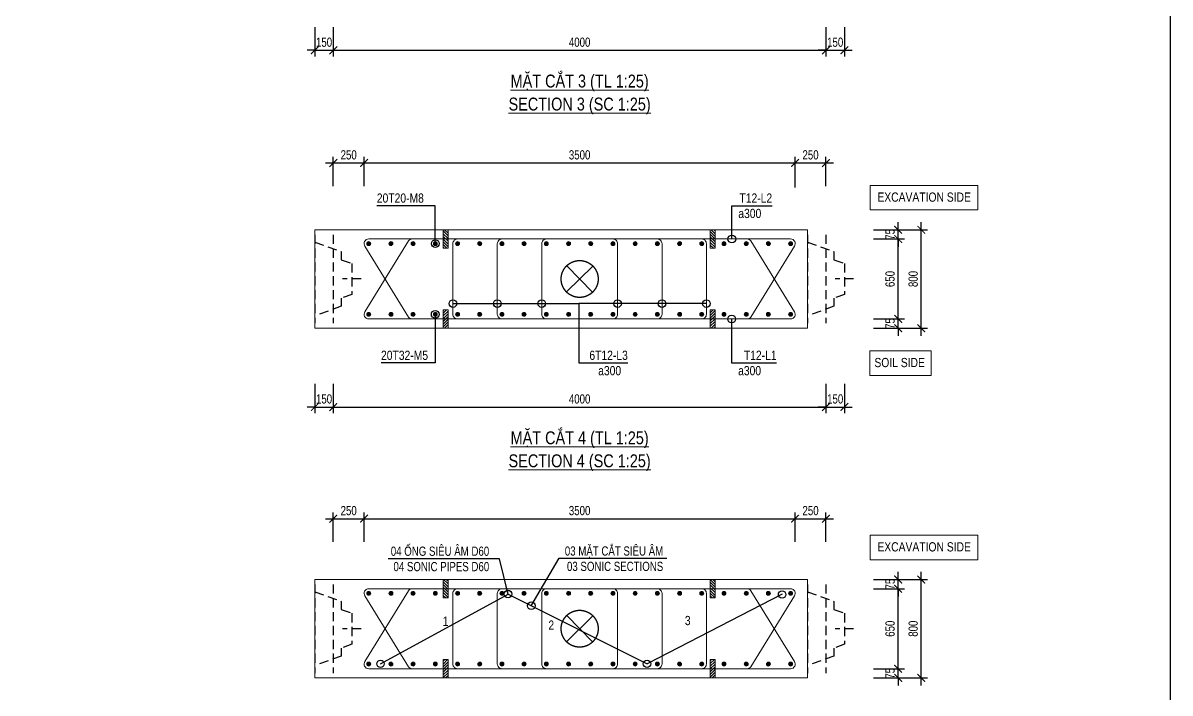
# Model space of a CAD drawing. Header units: millimetres. Extents: x 2746337 to 7547699, y -363432 to 15720.
# Drawn here: x 3212638 to 3249893, y -50850 to -29068 of the extents above; entities that cross this region are included whole.
import ezdxf
from ezdxf.enums import TextEntityAlignment as Align

# ---------------------------------------------------------------- set-up
doc = ezdxf.new("R2010")
doc.units = ezdxf.units.MM
doc.header["$LTSCALE"] = 1200
doc.header["$PDMODE"] = 3
doc.linetypes.add('CENTER', pattern=[2, 1.25, -0.25, 0.25, -0.25])
doc.linetypes.add('HIDDEN', pattern=[0.375, 0.25, -0.125])
for name, color, linetype, lineweight in [('5', 5, 'Continuous', 13), ('BOUND', 3, 'Continuous', 20), ('CWS', 8, 'HIDDEN', 9), ('ENOTE', 2, 'Continuous', 15), ('GRID', 74, 'CENTER', 15), ('K-THUOC', 1, 'Continuous', 18), ('LEADER', 8, 'Continuous', 9), ('MCT', 6, 'Continuous', 20), ('PIPE60', 1, 'Continuous', 25), ('TEXTEN', 3, 'Continuous', 13), ('TEXTMA', 2, 'Continuous', 13), ('TEXTVN', 2, 'Continuous', 20), ('TIE', 4, 'Continuous', 13)]:
    doc.layers.add(name, color=color, linetype=linetype, lineweight=lineweight)
for name, color, linetype in [('CDC.04.HIDDEN', 8, 'HIDDEN'), ('MCSA', 5, 'HIDDEN'), ('MIE', 5, 'HIDDEN')]:
    doc.layers.add(name, color=color, linetype=linetype)
doc.styles.add('DB_Arial', font='arial.ttf', dxfattribs={"width": 0.8})
doc.styles.add('SMTEXT', font='arial.ttf', dxfattribs={"width": 0.75})
doc.dimstyles.new('BSV25', dxfattribs={"dimtxt": 300, "dimasz": 250, "dimexe": 200, "dimexo": 0, "dimgap": 108, "dimtad": 1, "dimdec": 0, "dimlfac": 0.25, "dimdsep": 46, "dimtxsty": 'SMTEXT', "dimblk": 'ARCHTICK', "dimcen": 100, "dimdle": 250, "dimclrd": 256, "dimclre": 256, "dimclrt": 2, "dimadec": 0, "dimazin": 0, "dimtfac": 1, "dimtdec": 0, "dimtix": 1, "dimtmove": 2, "dimatfit": 3, "dimfxl": 800, "dimfxlon": 1, "dimtolj": 1, "dimtzin": 0, "dimarcsym": 0})

# ---------------------------------------------------------------- blocks, each defined once
blk = doc.blocks.new('_ArchTick')
at = {"color": 0, "linetype": 'ByBlock', "const_width": 0.15}
blk.add_lwpolyline([(-0.5, -0.5), (0.5, 0.5)], dxfattribs=at)
blk = doc.blocks.new('*D501')
at = {"layer": 'Defpoints', "color": 0, "transparency": 16777216}
for p in [(3222117, -29207), (3222717, -29207), (3222717, -29957)]:
    blk.add_point(p, dxfattribs=at)
at = {"layer": 'K-THUOC', "lineweight": -2, "transparency": 16777216}
for p, q in [((3222117, -29207), (3222117, -30157)), ((3222717, -29207), (3222717, -30157)), ((3222117, -29957), (3221867, -29957)), ((3222117, -29957), (3222717, -29957)), ((3222717, -29957), (3222967, -29957))]:
    blk.add_line(p, q, dxfattribs=at)
at = {"layer": 'K-THUOC', "lineweight": -2, "transparency": 16777216, "xscale": 250, "yscale": 250, "zscale": 250}
blk.add_blockref('_ArchTick', (3222117, -29957), dxfattribs=at)
at = {"layer": 'K-THUOC', "lineweight": -2, "transparency": 16777216, "xscale": 250, "yscale": 250, "zscale": 250, "rotation": 180}
blk.add_blockref('_ArchTick', (3222717, -29957), dxfattribs=at)
at = {"layer": 'K-THUOC', "color": 2, "transparency": 16777216, "insert": (3222417, -29696), "char_height": 300, "attachment_point": 5, "style": 'SMTEXT'}
blk.add_mtext('\\A1;150', dxfattribs=at)
blk = doc.blocks.new('*D502')
at = {"layer": 'Defpoints', "color": 0, "transparency": 16777216}
for p in [(3238717, -29207), (3239317, -29207), (3239317, -29957)]:
    blk.add_point(p, dxfattribs=at)
at = {"layer": 'K-THUOC', "lineweight": -2, "transparency": 16777216}
for p, q in [((3238717, -29207), (3238717, -30157)), ((3239317, -29207), (3239317, -30157)), ((3238717, -29957), (3238467, -29957)), ((3238717, -29957), (3239317, -29957)), ((3239317, -29957), (3239567, -29957))]:
    blk.add_line(p, q, dxfattribs=at)
at = {"layer": 'K-THUOC', "lineweight": -2, "transparency": 16777216, "xscale": 250, "yscale": 250, "zscale": 250}
blk.add_blockref('_ArchTick', (3238717, -29957), dxfattribs=at)
at = {"layer": 'K-THUOC', "lineweight": -2, "transparency": 16777216, "xscale": 250, "yscale": 250, "zscale": 250, "rotation": 180}
blk.add_blockref('_ArchTick', (3239317, -29957), dxfattribs=at)
at = {"layer": 'K-THUOC', "color": 2, "transparency": 16777216, "insert": (3239017, -29696), "char_height": 300, "attachment_point": 5, "style": 'SMTEXT'}
blk.add_mtext('\\A1;150', dxfattribs=at)
blk = doc.blocks.new('*D505')
at = {"layer": 'Defpoints', "color": 0, "transparency": 16777216}
for p in [(3222717, -29207), (3238717, -29207), (3238717, -29957)]:
    blk.add_point(p, dxfattribs=at)
at = {"layer": 'K-THUOC', "lineweight": -2, "transparency": 16777216}
for p, q in [((3222717, -29207), (3222717, -30157)), ((3238717, -29207), (3238717, -30157)), ((3222467, -29957), (3238967, -29957))]:
    blk.add_line(p, q, dxfattribs=at)
at = {"layer": 'K-THUOC', "lineweight": -2, "transparency": 16777216, "xscale": 250, "yscale": 250, "zscale": 250, "rotation": 180}
blk.add_blockref('_ArchTick', (3222717, -29957), dxfattribs=at)
at = {"layer": 'K-THUOC', "lineweight": -2, "transparency": 16777216, "xscale": 250, "yscale": 250, "zscale": 250}
blk.add_blockref('_ArchTick', (3238717, -29957), dxfattribs=at)
at = {"layer": 'K-THUOC', "color": 2, "transparency": 16777216, "insert": (3230717, -29696), "char_height": 300, "attachment_point": 5, "style": 'SMTEXT'}
blk.add_mtext('\\A1;4000', dxfattribs=at)
blk = doc.blocks.new('cws800')
at = {"layer": 'CDC.04.HIDDEN'}
for p, q in [((-600, 1440), (-600, -1440)), ((0, 1440), (0, -1440))]:
    blk.add_line(p, q, dxfattribs=at)
for points in [[(0, 1200), (-860, 888), (-860, 627), (-1200, 507), (-1200, -507), (-860, -627), (-860, -888), (0, -1200)], [(-1500, 0), (-900, 0)]]:
    blk.add_lwpolyline(points, dxfattribs=at)
blk = doc.blocks.new('*D507')
at = {"layer": 'Defpoints', "color": 0, "transparency": 16777216}
for p in [(3240313, -35791), (3241813, -35791), (3240313, -38991)]:
    blk.add_point(p, dxfattribs=at)
at = {"layer": 'K-THUOC', "lineweight": -2, "transparency": 16777216}
for p, q in [((3241813, -39241), (3241813, -35541)), ((3241013, -35791), (3242013, -35791)), ((3241013, -38991), (3242013, -38991))]:
    blk.add_line(p, q, dxfattribs=at)
at = {"layer": 'K-THUOC', "lineweight": -2, "transparency": 16777216, "xscale": 250, "yscale": 250, "zscale": 250}
for p, rotation in [((3241813, -35791), 90), ((3241813, -38991), 270)]:
    blk.add_blockref('_ArchTick', p, dxfattribs=dict(at, rotation=rotation))
at = {"layer": 'K-THUOC', "color": 2, "transparency": 16777216, "insert": (3241551, -37391), "char_height": 300, "attachment_point": 5, "rotation": 90, "style": 'SMTEXT'}
blk.add_mtext('\\A1;800', dxfattribs=at)
blk = doc.blocks.new('*D508')
at = {"layer": 'Defpoints', "color": 0, "transparency": 16777216}
for p in [(3240313, -38691), (3241063, -38691), (3239955, -38991)]:
    blk.add_point(p, dxfattribs=at)
at = {"layer": 'K-THUOC', "lineweight": -2, "transparency": 16777216}
for p, q in [((3240313, -38691), (3241263, -38691)), ((3241063, -38691), (3241063, -38441)), ((3241063, -38991), (3241063, -38691)), ((3240263, -38991), (3241263, -38991)), ((3241063, -38991), (3241063, -39241))]:
    blk.add_line(p, q, dxfattribs=at)
at = {"layer": 'K-THUOC', "lineweight": -2, "transparency": 16777216, "xscale": 250, "yscale": 250, "zscale": 250}
for p, rotation in [((3241063, -38691), 270), ((3241063, -38991), 90)]:
    blk.add_blockref('_ArchTick', p, dxfattribs=dict(at, rotation=rotation))
at = {"layer": 'K-THUOC', "color": 2, "transparency": 16777216, "insert": (3240802, -38841), "char_height": 300, "attachment_point": 5, "rotation": 90, "style": 'SMTEXT'}
blk.add_mtext('\\A1;75', dxfattribs=at)
blk = doc.blocks.new('*D509')
at = {"layer": 'Defpoints', "color": 0, "transparency": 16777216}
for p in [(3239955, -36091), (3241063, -36091), (3239955, -38691)]:
    blk.add_point(p, dxfattribs=at)
at = {"layer": 'K-THUOC', "lineweight": -2, "transparency": 16777216}
for p, q in [((3240263, -36091), (3241263, -36091)), ((3241063, -38941), (3241063, -35841)), ((3240263, -38691), (3241263, -38691))]:
    blk.add_line(p, q, dxfattribs=at)
at = {"layer": 'K-THUOC', "lineweight": -2, "transparency": 16777216, "xscale": 250, "yscale": 250, "zscale": 250}
for p, rotation in [((3241063, -36091), 90), ((3241063, -38691), 270)]:
    blk.add_blockref('_ArchTick', p, dxfattribs=dict(at, rotation=rotation))
at = {"layer": 'K-THUOC', "color": 2, "transparency": 16777216, "insert": (3240801, -37391), "char_height": 300, "attachment_point": 5, "rotation": 90, "style": 'SMTEXT'}
blk.add_mtext('\\A1;650', dxfattribs=at)
blk = doc.blocks.new('*D510')
at = {"layer": 'Defpoints', "color": 0, "transparency": 16777216}
for p in [(3239955, -35791), (3239955, -36091), (3241063, -35791)]:
    blk.add_point(p, dxfattribs=at)
at = {"layer": 'K-THUOC', "lineweight": -2, "transparency": 16777216}
for p, q in [((3241063, -35791), (3241063, -35541)), ((3240263, -35791), (3241263, -35791)), ((3240263, -36091), (3241263, -36091)), ((3241063, -36091), (3241063, -35791)), ((3241063, -36091), (3241063, -36341))]:
    blk.add_line(p, q, dxfattribs=at)
at = {"layer": 'K-THUOC', "lineweight": -2, "transparency": 16777216, "xscale": 250, "yscale": 250, "zscale": 250}
for p, rotation in [((3241063, -35791), 270), ((3241063, -36091), 90)]:
    blk.add_blockref('_ArchTick', p, dxfattribs=dict(at, rotation=rotation))
at = {"layer": 'K-THUOC', "color": 2, "transparency": 16777216, "insert": (3240802, -35941), "char_height": 300, "attachment_point": 5, "rotation": 90, "style": 'SMTEXT'}
blk.add_mtext('\\A1;75', dxfattribs=at)
blk = doc.blocks.new('*D511')
at = {"layer": 'Defpoints', "color": 0, "transparency": 16777216}
for p in [(3222117, -40802), (3222717, -40802), (3222717, -41552)]:
    blk.add_point(p, dxfattribs=at)
at = {"layer": 'K-THUOC', "lineweight": -2, "transparency": 16777216}
for p, q in [((3222117, -40802), (3222117, -41752)), ((3222717, -40802), (3222717, -41752)), ((3222117, -41552), (3221867, -41552)), ((3222117, -41552), (3222717, -41552)), ((3222717, -41552), (3222967, -41552))]:
    blk.add_line(p, q, dxfattribs=at)
at = {"layer": 'K-THUOC', "lineweight": -2, "transparency": 16777216, "xscale": 250, "yscale": 250, "zscale": 250}
blk.add_blockref('_ArchTick', (3222117, -41552), dxfattribs=at)
at = {"layer": 'K-THUOC', "lineweight": -2, "transparency": 16777216, "xscale": 250, "yscale": 250, "zscale": 250, "rotation": 180}
blk.add_blockref('_ArchTick', (3222717, -41552), dxfattribs=at)
at = {"layer": 'K-THUOC', "color": 2, "transparency": 16777216, "insert": (3222417, -41291), "char_height": 300, "attachment_point": 5, "style": 'SMTEXT'}
blk.add_mtext('\\A1;150', dxfattribs=at)
blk = doc.blocks.new('*D512')
at = {"layer": 'Defpoints', "color": 0, "transparency": 16777216}
for p in [(3238717, -40802), (3239317, -40802), (3239317, -41552)]:
    blk.add_point(p, dxfattribs=at)
at = {"layer": 'K-THUOC', "lineweight": -2, "transparency": 16777216}
for p, q in [((3238717, -40802), (3238717, -41752)), ((3239317, -40802), (3239317, -41752)), ((3238717, -41552), (3238467, -41552)), ((3238717, -41552), (3239317, -41552)), ((3239317, -41552), (3239567, -41552))]:
    blk.add_line(p, q, dxfattribs=at)
at = {"layer": 'K-THUOC', "lineweight": -2, "transparency": 16777216, "xscale": 250, "yscale": 250, "zscale": 250}
blk.add_blockref('_ArchTick', (3238717, -41552), dxfattribs=at)
at = {"layer": 'K-THUOC', "lineweight": -2, "transparency": 16777216, "xscale": 250, "yscale": 250, "zscale": 250, "rotation": 180}
blk.add_blockref('_ArchTick', (3239317, -41552), dxfattribs=at)
at = {"layer": 'K-THUOC', "color": 2, "transparency": 16777216, "insert": (3239017, -41291), "char_height": 300, "attachment_point": 5, "style": 'SMTEXT'}
blk.add_mtext('\\A1;150', dxfattribs=at)
blk = doc.blocks.new('*D513')
at = {"layer": 'Defpoints', "color": 0, "transparency": 16777216}
for p in [(3223717, -33620), (3222717, -34370), (3223717, -34370)]:
    blk.add_point(p, dxfattribs=at)
at = {"layer": 'K-THUOC', "lineweight": -2, "transparency": 16777216}
for p, q in [((3222717, -34370), (3222717, -33420)), ((3223717, -34370), (3223717, -33420)), ((3222467, -33620), (3223967, -33620))]:
    blk.add_line(p, q, dxfattribs=at)
at = {"layer": 'K-THUOC', "lineweight": -2, "transparency": 16777216, "xscale": 250, "yscale": 250, "zscale": 250, "rotation": 180}
blk.add_blockref('_ArchTick', (3222717, -33620), dxfattribs=at)
at = {"layer": 'K-THUOC', "lineweight": -2, "transparency": 16777216, "xscale": 250, "yscale": 250, "zscale": 250}
blk.add_blockref('_ArchTick', (3223717, -33620), dxfattribs=at)
at = {"layer": 'K-THUOC', "color": 2, "transparency": 16777216, "insert": (3223217, -33358), "char_height": 300, "attachment_point": 5, "style": 'SMTEXT'}
blk.add_mtext('\\A1;250', dxfattribs=at)
blk = doc.blocks.new('*D514')
at = {"layer": 'Defpoints', "color": 0, "transparency": 16777216}
for p in [(3237716, -33620), (3223717, -34370), (3237716, -34733)]:
    blk.add_point(p, dxfattribs=at)
at = {"layer": 'K-THUOC', "lineweight": -2, "transparency": 16777216}
for p, q in [((3223717, -34370), (3223717, -33420)), ((3237716, -34420), (3237716, -33420)), ((3223467, -33620), (3237966, -33620))]:
    blk.add_line(p, q, dxfattribs=at)
at = {"layer": 'K-THUOC', "lineweight": -2, "transparency": 16777216, "xscale": 250, "yscale": 250, "zscale": 250, "rotation": 180}
blk.add_blockref('_ArchTick', (3223717, -33620), dxfattribs=at)
at = {"layer": 'K-THUOC', "lineweight": -2, "transparency": 16777216, "xscale": 250, "yscale": 250, "zscale": 250}
blk.add_blockref('_ArchTick', (3237716, -33620), dxfattribs=at)
at = {"layer": 'K-THUOC', "color": 2, "transparency": 16777216, "insert": (3230717, -33358), "char_height": 300, "attachment_point": 5, "style": 'SMTEXT'}
blk.add_mtext('\\A1;3500', dxfattribs=at)
blk = doc.blocks.new('*D515')
at = {"layer": 'Defpoints', "color": 0, "transparency": 16777216}
for p in [(3222717, -40802), (3238717, -40802), (3238717, -41552)]:
    blk.add_point(p, dxfattribs=at)
at = {"layer": 'K-THUOC', "lineweight": -2, "transparency": 16777216}
for p, q in [((3222717, -40802), (3222717, -41752)), ((3238717, -40802), (3238717, -41752)), ((3222467, -41552), (3238967, -41552))]:
    blk.add_line(p, q, dxfattribs=at)
at = {"layer": 'K-THUOC', "lineweight": -2, "transparency": 16777216, "xscale": 250, "yscale": 250, "zscale": 250, "rotation": 180}
blk.add_blockref('_ArchTick', (3222717, -41552), dxfattribs=at)
at = {"layer": 'K-THUOC', "lineweight": -2, "transparency": 16777216, "xscale": 250, "yscale": 250, "zscale": 250}
blk.add_blockref('_ArchTick', (3238717, -41552), dxfattribs=at)
at = {"layer": 'K-THUOC', "color": 2, "transparency": 16777216, "insert": (3230717, -41291), "char_height": 300, "attachment_point": 5, "style": 'SMTEXT'}
blk.add_mtext('\\A1;4000', dxfattribs=at)
blk = doc.blocks.new('*D516')
at = {"layer": 'Defpoints', "color": 0, "transparency": 16777216}
for p in [(3238717, -33620), (3237716, -34370), (3238717, -34370)]:
    blk.add_point(p, dxfattribs=at)
at = {"layer": 'K-THUOC', "lineweight": -2, "transparency": 16777216}
for p, q in [((3237716, -34370), (3237716, -33420)), ((3238717, -34370), (3238717, -33420)), ((3237466, -33620), (3238967, -33620))]:
    blk.add_line(p, q, dxfattribs=at)
at = {"layer": 'K-THUOC', "lineweight": -2, "transparency": 16777216, "xscale": 250, "yscale": 250, "zscale": 250, "rotation": 180}
blk.add_blockref('_ArchTick', (3237716, -33620), dxfattribs=at)
at = {"layer": 'K-THUOC', "lineweight": -2, "transparency": 16777216, "xscale": 250, "yscale": 250, "zscale": 250}
blk.add_blockref('_ArchTick', (3238717, -33620), dxfattribs=at)
at = {"layer": 'K-THUOC', "color": 2, "transparency": 16777216, "insert": (3238217, -33358), "char_height": 300, "attachment_point": 5, "style": 'SMTEXT'}
blk.add_mtext('\\A1;250', dxfattribs=at)
blk = doc.blocks.new('mct1')
at = {"lineweight": 9}
h = blk.add_hatch(color=256, dxfattribs=at)
h.dxf.hatch_style = 1
h.paths.add_polyline_path([(-16, 0, 1), (16, 0, 1)])
blk.add_circle((0, 0), 16, dxfattribs=at)
blk = doc.blocks.new('tremie')
at = {"layer": 'MIE', "color": 74, "ltscale": 1000}
for p, q in [((424, -424), (-424, 424)), ((424, 424), (-424, -424))]:
    blk.add_line(p, q, dxfattribs=at)
at = {"layer": 'MIE', "ltscale": 500}
blk.add_circle((0, 0), 600, dxfattribs=at)
blk = doc.blocks.new('sp')
at = {"layer": '5', "lineweight": 20}
h = blk.add_hatch(dxfattribs=at)
h.set_pattern_fill('ANSI31', color=256, scale=500)
h.set_pattern_definition([(45, (0, 0), (-44.194, 44.194), [])])
h.paths.add_polyline_path([(80, 300), (-80, 300), (-80, -300), (80, -300)])
blk.add_lwpolyline([(-80, -300), (80, -300), (80, 300), (-80, 300)], close=True, dxfattribs=at)
blk = doc.blocks.new('*D537')
at = {"layer": 'Defpoints', "color": 0, "transparency": 16777216}
for p in [(3240313, -47158), (3241813, -47158), (3240313, -50358)]:
    blk.add_point(p, dxfattribs=at)
at = {"layer": 'K-THUOC', "lineweight": -2, "transparency": 16777216}
for p, q in [((3241813, -50608), (3241813, -46908)), ((3241013, -47158), (3242013, -47158)), ((3241013, -50358), (3242013, -50358))]:
    blk.add_line(p, q, dxfattribs=at)
at = {"layer": 'K-THUOC', "lineweight": -2, "transparency": 16777216, "xscale": 250, "yscale": 250, "zscale": 250}
for p, rotation in [((3241813, -47158), 90), ((3241813, -50358), 270)]:
    blk.add_blockref('_ArchTick', p, dxfattribs=dict(at, rotation=rotation))
at = {"layer": 'K-THUOC', "color": 2, "transparency": 16777216, "insert": (3241551, -48758), "char_height": 300, "attachment_point": 5, "rotation": 90, "style": 'SMTEXT'}
blk.add_mtext('\\A1;800', dxfattribs=at)
blk = doc.blocks.new('*D538')
at = {"layer": 'Defpoints', "color": 0, "transparency": 16777216}
for p in [(3240313, -50058), (3241063, -50058), (3239955, -50358)]:
    blk.add_point(p, dxfattribs=at)
at = {"layer": 'K-THUOC', "lineweight": -2, "transparency": 16777216}
for p, q in [((3241063, -50058), (3241063, -49808)), ((3240313, -50058), (3241263, -50058)), ((3241063, -50358), (3241063, -50058)), ((3240263, -50358), (3241263, -50358)), ((3241063, -50358), (3241063, -50608))]:
    blk.add_line(p, q, dxfattribs=at)
at = {"layer": 'K-THUOC', "lineweight": -2, "transparency": 16777216, "xscale": 250, "yscale": 250, "zscale": 250}
for p, rotation in [((3241063, -50058), 270), ((3241063, -50358), 90)]:
    blk.add_blockref('_ArchTick', p, dxfattribs=dict(at, rotation=rotation))
at = {"layer": 'K-THUOC', "color": 2, "transparency": 16777216, "insert": (3240802, -50208), "char_height": 300, "attachment_point": 5, "rotation": 90, "style": 'SMTEXT'}
blk.add_mtext('\\A1;75', dxfattribs=at)
blk = doc.blocks.new('*D539')
at = {"layer": 'Defpoints', "color": 0, "transparency": 16777216}
for p in [(3239955, -47458), (3241063, -47458), (3239955, -50058)]:
    blk.add_point(p, dxfattribs=at)
at = {"layer": 'K-THUOC', "lineweight": -2, "transparency": 16777216}
for p, q in [((3241063, -50308), (3241063, -47208)), ((3240263, -47458), (3241263, -47458)), ((3240263, -50058), (3241263, -50058))]:
    blk.add_line(p, q, dxfattribs=at)
at = {"layer": 'K-THUOC', "lineweight": -2, "transparency": 16777216, "xscale": 250, "yscale": 250, "zscale": 250}
for p, rotation in [((3241063, -47458), 90), ((3241063, -50058), 270)]:
    blk.add_blockref('_ArchTick', p, dxfattribs=dict(at, rotation=rotation))
at = {"layer": 'K-THUOC', "color": 2, "transparency": 16777216, "insert": (3240801, -48758), "char_height": 300, "attachment_point": 5, "rotation": 90, "style": 'SMTEXT'}
blk.add_mtext('\\A1;650', dxfattribs=at)
blk = doc.blocks.new('*D540')
at = {"layer": 'Defpoints', "color": 0, "transparency": 16777216}
for p in [(3239955, -47158), (3241063, -47158), (3239955, -47458)]:
    blk.add_point(p, dxfattribs=at)
at = {"layer": 'K-THUOC', "lineweight": -2, "transparency": 16777216}
for p, q in [((3241063, -47158), (3241063, -46908)), ((3240263, -47158), (3241263, -47158)), ((3241063, -47458), (3241063, -47158)), ((3240263, -47458), (3241263, -47458)), ((3241063, -47458), (3241063, -47708))]:
    blk.add_line(p, q, dxfattribs=at)
at = {"layer": 'K-THUOC', "lineweight": -2, "transparency": 16777216, "xscale": 250, "yscale": 250, "zscale": 250}
for p, rotation in [((3241063, -47158), 270), ((3241063, -47458), 90)]:
    blk.add_blockref('_ArchTick', p, dxfattribs=dict(at, rotation=rotation))
at = {"layer": 'K-THUOC', "color": 2, "transparency": 16777216, "insert": (3240802, -47308), "char_height": 300, "attachment_point": 5, "rotation": 90, "style": 'SMTEXT'}
blk.add_mtext('\\A1;75', dxfattribs=at)
blk = doc.blocks.new('*D543')
at = {"layer": 'Defpoints', "color": 0, "transparency": 16777216}
for p in [(3223717, -45182), (3222717, -45932), (3223717, -45932)]:
    blk.add_point(p, dxfattribs=at)
at = {"layer": 'K-THUOC', "lineweight": -2, "transparency": 16777216}
for p, q in [((3222717, -45932), (3222717, -44982)), ((3223717, -45932), (3223717, -44982)), ((3222467, -45182), (3223967, -45182))]:
    blk.add_line(p, q, dxfattribs=at)
at = {"layer": 'K-THUOC', "lineweight": -2, "transparency": 16777216, "xscale": 250, "yscale": 250, "zscale": 250, "rotation": 180}
blk.add_blockref('_ArchTick', (3222717, -45182), dxfattribs=at)
at = {"layer": 'K-THUOC', "lineweight": -2, "transparency": 16777216, "xscale": 250, "yscale": 250, "zscale": 250}
blk.add_blockref('_ArchTick', (3223717, -45182), dxfattribs=at)
at = {"layer": 'K-THUOC', "color": 2, "transparency": 16777216, "insert": (3223217, -44921), "char_height": 300, "attachment_point": 5, "style": 'SMTEXT'}
blk.add_mtext('\\A1;250', dxfattribs=at)
blk = doc.blocks.new('*D544')
at = {"layer": 'Defpoints', "color": 0, "transparency": 16777216}
for p in [(3237716, -45182), (3223717, -45932), (3237716, -45932)]:
    blk.add_point(p, dxfattribs=at)
at = {"layer": 'K-THUOC', "lineweight": -2, "transparency": 16777216}
for p, q in [((3223717, -45932), (3223717, -44982)), ((3237716, -45932), (3237716, -44982)), ((3223467, -45182), (3237966, -45182))]:
    blk.add_line(p, q, dxfattribs=at)
at = {"layer": 'K-THUOC', "lineweight": -2, "transparency": 16777216, "xscale": 250, "yscale": 250, "zscale": 250, "rotation": 180}
blk.add_blockref('_ArchTick', (3223717, -45182), dxfattribs=at)
at = {"layer": 'K-THUOC', "lineweight": -2, "transparency": 16777216, "xscale": 250, "yscale": 250, "zscale": 250}
blk.add_blockref('_ArchTick', (3237716, -45182), dxfattribs=at)
at = {"layer": 'K-THUOC', "color": 2, "transparency": 16777216, "insert": (3230717, -44920), "char_height": 300, "attachment_point": 5, "style": 'SMTEXT'}
blk.add_mtext('\\A1;3500', dxfattribs=at)
blk = doc.blocks.new('*D546')
at = {"layer": 'Defpoints', "color": 0, "transparency": 16777216}
for p in [(3238717, -45182), (3237716, -45932), (3238717, -45932)]:
    blk.add_point(p, dxfattribs=at)
at = {"layer": 'K-THUOC', "lineweight": -2, "transparency": 16777216}
for p, q in [((3237716, -45932), (3237716, -44982)), ((3238717, -45932), (3238717, -44982)), ((3237466, -45182), (3238967, -45182))]:
    blk.add_line(p, q, dxfattribs=at)
at = {"layer": 'K-THUOC', "lineweight": -2, "transparency": 16777216, "xscale": 250, "yscale": 250, "zscale": 250, "rotation": 180}
blk.add_blockref('_ArchTick', (3237716, -45182), dxfattribs=at)
at = {"layer": 'K-THUOC', "lineweight": -2, "transparency": 16777216, "xscale": 250, "yscale": 250, "zscale": 250}
blk.add_blockref('_ArchTick', (3238717, -45182), dxfattribs=at)
at = {"layer": 'K-THUOC', "color": 2, "transparency": 16777216, "insert": (3238217, -44921), "char_height": 300, "attachment_point": 5, "style": 'SMTEXT'}
blk.add_mtext('\\A1;250', dxfattribs=at)

msp = doc.modelspace()

# ---------------------------------------------------------------- linework, layer by layer
msp.add_lwpolyline([(3156375.6, 9128.3), (3249892.9, 9128.3), (3249892.9, -68024), (3156375.6, -68024)], close=True)
at = {"layer": 'BOUND'}
for points in [[(3222117.4, -38990.5), (3238117.4, -38990.5), (3238117.4, -35790.5), (3222117.4, -35790.5)], [(3222117.4, -50357.8), (3238117.4, -50357.8), (3238117.4, -47157.8), (3222117.4, -47157.8)]]:
    msp.add_lwpolyline(points, close=True, dxfattribs=at)
at = {"layer": 'ENOTE'}
for points in [[(3240149.4, -34348), (3243649.4, -34348), (3243649.4, -35148), (3240149.4, -35148)], [(3240138.8, -39724.6), (3242138.8, -39724.6), (3242138.8, -40524.6), (3240138.8, -40524.6)], [(3240149.4, -45715.2), (3243649.4, -45715.2), (3243649.4, -46515.2), (3240149.4, -46515.2)]]:
    msp.add_lwpolyline(points, close=True, dxfattribs=at)
at = {"layer": 'MCSA', "color": 5, "ltscale": 1000}
for points in [[(3224252.6, -49899.9), (3228392, -47631.4), (3232905.8, -49899.9)], [(3237294.6, -47631.4), (3232905.8, -49899.9)]]:
    msp.add_lwpolyline(points, dxfattribs=at)
at = {"layer": 'PIPE60'}
for centre in [(3228392, -47631.4), (3237292.2, -47644.1), (3224252.6, -49899.9), (3232905.8, -49899.9)]:
    msp.add_circle(centre, 120, dxfattribs=at)
at = {"layer": 'TIE', "lineweight": 20}
for points in [[(3225279.1, -36090.5, 0.244599), (3225156.3, -36154.4), (3223744.5, -38454.4, 0.6069433), (3223867.4, -38690.5), (3237569.9, -38690.5, 0.6069433), (3237692.7, -38454.4), (3236281, -36154.4, 0.244599), (3236158.1, -36090.5), (3232979.6, -36090.5)], [(3232979.6, -38690.5), (3236158.1, -38690.5, 0.244599), (3236281, -38626.6), (3237692.7, -36326.6, 0.6069433), (3237569.9, -36090.5), (3223867.4, -36090.5, 0.6069433), (3223744.5, -36326.6), (3225156.3, -38626.6, 0.244599), (3225279.1, -38690.5)], [(3225279.1, -47457.8, 0.244599), (3225156.3, -47521.7), (3223744.5, -49821.7, 0.6069433), (3223867.4, -50057.8), (3237569.9, -50057.8, 0.6069433), (3237692.7, -49821.7), (3236281, -47521.7, 0.244599), (3236158.1, -47457.8), (3232979.6, -47457.8)], [(3232979.6, -50057.8), (3236158.1, -50057.8, 0.244599), (3236281, -49993.8), (3237692.7, -47693.8, 0.6069433), (3237569.9, -47457.8), (3223867.4, -47457.8, 0.6069433), (3223744.5, -47693.8), (3225156.3, -49993.8, 0.244599), (3225279.1, -50057.8)]]:
    msp.add_lwpolyline(points, format="xyb", dxfattribs=at)
at = {"layer": 'TIE'}
for points in [[(3227202.1, -38690.5), (3226752.1, -38690.5, -0.4142136), (3226602.1, -38540.5), (3226602.1, -36240.5, -0.4142136), (3226752.1, -36090.5), (3227202.1, -36090.5)], [(3228644.5, -38690.5), (3228194.5, -38690.5, -0.4142136), (3228044.5, -38540.5), (3228044.5, -36240.5, -0.4142136), (3228194.5, -36090.5), (3228644.5, -36090.5)], [(3230086.9, -38690.5), (3229636.9, -38690.5, -0.4142136), (3229486.9, -38540.5), (3229486.9, -36240.5, -0.4142136), (3229636.9, -36090.5), (3230086.9, -36090.5)], [(3231350.4, -38690.5), (3231800.4, -38690.5, 0.4142136), (3231950.4, -38540.5), (3231950.4, -36240.5, 0.4142136), (3231800.4, -36090.5), (3231350.4, -36090.5)], [(3232792.8, -38690.5), (3233242.8, -38690.5, 0.4142136), (3233392.8, -38540.5), (3233392.8, -36240.5, 0.4142136), (3233242.8, -36090.5), (3232792.8, -36090.5)], [(3234685.2, -38690.5, 0.4142136), (3234835.2, -38540.5), (3234835.2, -36240.5, 0.4142136), (3234685.2, -36090.5)], [(3227202.1, -50057.8), (3226752.1, -50057.8, -0.4142136), (3226602.1, -49907.8), (3226602.1, -47607.8, -0.4142136), (3226752.1, -47457.8), (3227202.1, -47457.8)], [(3228644.5, -50057.8), (3228194.5, -50057.8, -0.4142136), (3228044.5, -49907.8), (3228044.5, -47607.8, -0.4142136), (3228194.5, -47457.8), (3228644.5, -47457.8)], [(3230086.9, -50057.8), (3229636.9, -50057.8, -0.4142136), (3229486.9, -49907.8), (3229486.9, -47607.8, -0.4142136), (3229636.9, -47457.8), (3230086.9, -47457.8)], [(3231350.4, -50057.8), (3231800.4, -50057.8, 0.4142136), (3231950.4, -49907.8), (3231950.4, -47607.8, 0.4142136), (3231800.4, -47457.8), (3231350.4, -47457.8)], [(3232792.8, -50057.8), (3233242.8, -50057.8, 0.4142136), (3233392.8, -49907.8), (3233392.8, -47607.8, 0.4142136), (3233242.8, -47457.8), (3232792.8, -47457.8)], [(3234235.2, -50057.8), (3234685.2, -50057.8, 0.4142136), (3234835.2, -49907.8), (3234835.2, -47607.8, 0.4142136), (3234685.2, -47457.8), (3234235.2, -47457.8)]]:
    msp.add_lwpolyline(points, format="xyb", dxfattribs=at)

# ---------------------------------------------------------------- block references
at = {"layer": 'CWS', "xscale": -1}
for p in [(3222117.4, -37390.5), (3238117.4, -37390.5), (3222117.4, -48757.8), (3238117.4, -48757.8)]:
    msp.add_blockref('cws800', p, dxfattribs=at)
at = {"layer": 'ENOTE', "xscale": -1}
for p in [(3226363.3, -36090.5), (3235041.8, -36090.5), (3226363.3, -47457.8), (3235041.8, -47457.8)]:
    msp.add_blockref('sp', p, dxfattribs=at)
at = {"layer": 'ENOTE', "rotation": 180}
for p in [(3226363.3, -38690.5), (3235041.8, -38690.5), (3226363.3, -50057.8), (3235041.8, -50057.8)]:
    msp.add_blockref('sp', p, dxfattribs=at)
at = {"layer": 'GRID', "rotation": 269.672406155841}
for p in [(3230718.6, -37390.5), (3230718.6, -48757.8)]:
    msp.add_blockref('tremie', p, dxfattribs=at)
at = {"layer": 'MCT', "xscale": -4, "yscale": 4, "zscale": 4, "rotation": 180}
for p in [(3223867.4, -36240.5), (3224588.6, -36240.5), (3225309.7, -36240.5), (3226030.9, -36240.5), (3226752.1, -36240.5), (3227473.3, -36240.5), (3228194.5, -36240.5), (3228915.7, -36240.5), (3229636.9, -36240.5), (3230358, -36240.5), (3231079.2, -36240.5), (3231800.4, -36240.5), (3232521.6, -36240.5), (3233242.8, -36240.5), (3233964, -36240.5), (3234685.2, -36240.5), (3235406.3, -36240.5), (3236127.5, -36240.5), (3236848.7, -36240.5), (3237569.9, -36240.5), (3223867.4, -47607.8), (3224588.6, -47607.8), (3225309.7, -47607.8), (3226030.9, -47607.8), (3226752.1, -47607.8), (3227473.3, -47607.8), (3228194.5, -47607.8), (3228915.7, -47607.8), (3229636.9, -47607.8), (3230358, -47607.8), (3231079.2, -47607.8), (3231800.4, -47607.8), (3232521.6, -47607.8), (3233242.8, -47607.8), (3233964, -47607.8), (3234685.2, -47607.8), (3235406.3, -47607.8), (3236127.5, -47607.8), (3236848.7, -47607.8), (3237569.9, -47607.8)]:
    msp.add_blockref('mct1', p, dxfattribs=at)
at = {"layer": 'MCT', "xscale": 4, "yscale": 4, "zscale": 4}
for p in [(3223867.4, -38540.5), (3224588.6, -38540.5), (3225309.7, -38540.5), (3226030.9, -38540.5), (3226752.1, -38540.5), (3227473.3, -38540.5), (3228194.5, -38540.5), (3228915.7, -38540.5), (3229636.9, -38540.5), (3230358, -38540.5), (3231079.2, -38540.5), (3231800.4, -38540.5), (3232521.6, -38540.5), (3233242.8, -38540.5), (3233964, -38540.5), (3234685.2, -38540.5), (3235406.3, -38540.5), (3236127.5, -38540.5), (3236848.7, -38540.5), (3237569.9, -38540.5), (3223867.4, -49907.8), (3224588.6, -49907.8), (3225309.7, -49907.8), (3226030.9, -49907.8), (3226752.1, -49907.8), (3227473.3, -49907.8), (3228194.5, -49907.8), (3228915.7, -49907.8), (3229636.9, -49907.8), (3230358, -49907.8), (3231079.2, -49907.8), (3231800.4, -49907.8), (3232521.6, -49907.8), (3233242.8, -49907.8), (3233964, -49907.8), (3234685.2, -49907.8), (3235406.3, -49907.8), (3236127.5, -49907.8), (3236848.7, -49907.8), (3237569.9, -49907.8)]:
    msp.add_blockref('mct1', p, dxfattribs=at)

# ---------------------------------------------------------------- texts
at = {"layer": 'TEXTEN', "style": 'DB_Arial', "width": 0.8}
for s, p in [('T12-L2', (3236970.5, -34910.5)), ('6T12-L3', (3232282.9, -40020.5)), ('T12-L1', (3237114.2, -40020.5)), ('a300', (3232066.2, -40520.5))]:
    msp.add_text(s, height=300, dxfattribs=at).set_placement(p, align=Align.RIGHT)
for p in [(3235871.1, -35410.5), (3235864.9, -40520.5)]:
    msp.add_text('a300', height=300, dxfattribs=at).set_placement(p)
at = {"layer": 'TEXTMA', "style": 'DB_Arial', "width": 0.8}
for s, p in [('20T20-M8', (3224130.9, -34910.5)), ('20T32-M5', (3224267.5, -40020.5))]:
    msp.add_text(s, height=300, dxfattribs=at).set_placement(p)
at = {"layer": 'TEXTVN', "style": 'DB_Arial', "width": 0.8}
for s, p in [('%%UMẶT CẮT 3 (TL 1:25)', (3230717.4, -30957)), ('%%USECTION 3 (SC 1:25)', (3230717.4, -31757)), ('%%UMẶT CẮT 4 (TL 1:25)', (3230717.4, -42552.4)), ('%%USECTION 4 (SC 1:25)', (3230717.4, -43352.4))]:
    msp.add_text(s, height=420, rotation=360, dxfattribs=at).set_placement(p, align=Align.MIDDLE)
for p in [(3240388.6, -34879.7), (3240388.6, -46246.9)]:
    msp.add_text('EXCAVATION SIDE', height=300, dxfattribs=at).set_placement(p)
msp.add_text('SOIL SIDE', height=300, dxfattribs=at).set_placement((3241930.9, -40256.3), align=Align.RIGHT)
at = {"layer": 'TEXTVN', "lineweight": 20, "style": 'SMTEXT', "width": 0.75}
for s, p in [('04 ỐNG SIÊU ÂM D60', (3227780.7, -46388.4)), ('03 MẶT CẮT SIÊU ÂM', (3233432.6, -46381.5)), ('04 SONIC PIPES D60', (3227780.7, -46888.4)), ('03 SONIC SECTIONS', (3233432.6, -46881.5))]:
    msp.add_text(s, height=300, dxfattribs=at).set_placement(p, align=Align.RIGHT)
at = {"layer": 'TEXTVN', "style": 'DB_Arial', "width": 0.8}
for s, p in [('1', (3226362.5, -48664.5)), ('3', (3234228.4, -48641.8)), ('2', (3229796, -48791.6))]:
    msp.add_text(s, height=300, rotation=360, dxfattribs=at).set_placement(p, align=Align.CENTER)

# ---------------------------------------------------------------- dimensions: what is measured, and where the dimension line sits
at = {"layer": 'K-THUOC'}
for base, p1, p2, picture, middle in [((3222717.4, -29957), (3222117.4, -29207), (3222717.4, -29207), '*D501', (3222417.4, -29695.8)), ((3238717.4, -29957), (3222717.4, -29207), (3238717.4, -29207), '*D505', (3230717.4, -29695.8)), ((3239317.4, -29957), (3238717.4, -29207), (3239317.4, -29207), '*D502', (3239017.4, -29695.8)), ((3223717.4, -33619.6), (3222717.4, -34369.6), (3223717.4, -34369.6), '*D513', (3223217.4, -33358.5)), ((3237715.9, -33619.6), (3223717.4, -34369.6), (3237715.9, -34732.6), '*D514', (3230716.6, -33358.4)), ((3238717.4, -33619.6), (3237715.9, -34369.6), (3238717.4, -34369.6), '*D516', (3238216.6, -33358.5)), ((3222717.4, -41552.4), (3222117.4, -40802.4), (3222717.4, -40802.4), '*D511', (3222417.4, -41291.2)), ((3238717.4, -41552.4), (3222717.4, -40802.4), (3238717.4, -40802.4), '*D515', (3230717.4, -41291.2)), ((3239317.4, -41552.4), (3238717.4, -40802.4), (3239317.4, -40802.4), '*D512', (3239017.4, -41291.2)), ((3223717.4, -45181.8), (3222717.4, -45931.8), (3223717.4, -45931.8), '*D543', (3223217.4, -44920.6)), ((3237715.9, -45181.8), (3223717.4, -45931.8), (3237715.9, -45931.8), '*D544', (3230716.6, -44920.5)), ((3238717.4, -45181.8), (3237715.9, -45931.8), (3238717.4, -45931.8), '*D546', (3238216.6, -44920.6))]:
    dim = msp.add_linear_dim(base=base, p1=p1, p2=p2, dimstyle='BSV25', dxfattribs=at)
    dim.commit()
    dim.dimension.update_dxf_attribs({"geometry": picture, "text_midpoint": middle})
for base, p1, p2, picture, middle in [((3241062.7, -35790.5), (3239954.6, -36090.5), (3239954.6, -35790.5), '*D510', (3240802.1, -35940.5)), ((3241812.7, -35790.5), (3240312.7, -38990.5), (3240312.7, -35790.5), '*D507', (3241551.5, -37390.5)), ((3241062.7, -36090.5), (3239954.6, -38690.5), (3239954.6, -36090.5), '*D509', (3240801.5, -37390.5)), ((3241062.7, -38690.5), (3239954.6, -38990.5), (3240312.7, -38690.5), '*D508', (3240802.1, -38840.5)), ((3241062.7, -47157.8), (3239954.6, -47457.8), (3239954.6, -47157.8), '*D540', (3240802.1, -47307.8)), ((3241812.7, -47157.8), (3240312.7, -50357.8), (3240312.7, -47157.8), '*D537', (3241551.5, -48757.8)), ((3241062.7, -47457.8), (3239954.6, -50057.8), (3239954.6, -47457.8), '*D539', (3240801.5, -48757.8)), ((3241062.7, -50057.8), (3239954.6, -50357.8), (3240312.7, -50057.8), '*D538', (3240802.1, -50207.8))]:
    dim = msp.add_linear_dim(base=base, p1=p1, p2=p2, angle=90, dimstyle='BSV25', dxfattribs=at)
    dim.commit()
    dim.dimension.update_dxf_attribs({"geometry": picture, "text_midpoint": middle})

# ---------------------------------------------------------------- leaders
at = {"layer": 'LEADER'}
for points in [[(3226030.9, -36240.5), (3226030.9, -35010.5), (3224130.9, -35010.5)], [(3235661.1, -36090.5), (3235661.1, -35010.5), (3236970.5, -35010.5)], [(3226602.1, -38190.5), (3230687.3, -38190.5), (3230687.3, -40120.5), (3232283.2, -40120.5)], [(3228044.5, -38190.5), (3230687.3, -38190.5), (3230687.3, -40120.5), (3232283.2, -40120.5)], [(3229486.9, -38190.5), (3230687.3, -38190.5), (3230687.3, -40120.5), (3232283.2, -40120.5)], [(3231950.4, -38190.5), (3230687.3, -38190.5), (3230687.3, -40120.5), (3232283.2, -40120.5)], [(3233392.8, -38190.5), (3230687.3, -38190.5), (3230687.3, -40120.5), (3232283.2, -40120.5)], [(3234835.2, -38190.5), (3230687.3, -38190.5), (3230687.3, -40120.5), (3232283.2, -40120.5)], [(3226027, -38540.5), (3226027, -40120.5), (3224267.5, -40120.5)], [(3235654.9, -38690.5), (3235654.9, -40120.5), (3237114.2, -40120.5)], [(3228392, -47631.4), (3228112.5, -46488.4), (3224494.3, -46488.4)], [(3229149, -48011.8), (3230050.7, -46469.1), (3233551.7, -46469.1)]]:
    msp.add_leader(points, dimstyle='BSV25', override={"dimldrblk": 'Origin'}, dxfattribs=at)

doc.saveas('drawing.dxf')
